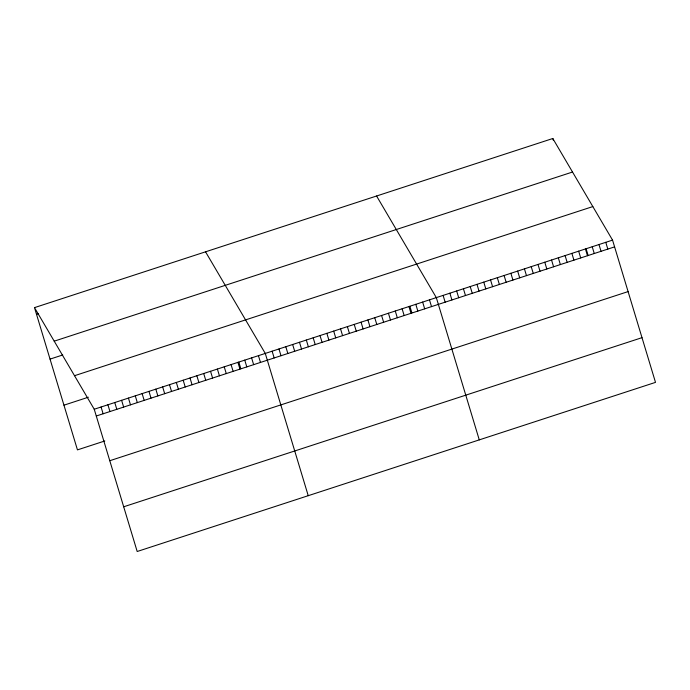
<?xml version="1.0" encoding="UTF-8"?>
<svg xmlns="http://www.w3.org/2000/svg" width="690" height="690" viewBox="0 0 690 690"><rect width="100%" height="100%" fill="white"/><g stroke="black" fill="none" stroke-linecap="round" stroke-linejoin="round"><path stroke-width="1.03" d="M34.5 307.628L552.811 138.5L612.548 240.111L655.5 382.372L137.189 551.5L94.237 409.239L34.5 307.628L77.453 449.889L104.82 440.962M36.544 314.399L38.502 313.76M54.217 341.162L572.528 172.026M50.042 359.111L62.747 354.971M74.52 375.705L592.839 206.577M63.954 405.177L88.389 397.207M94.237 409.239L612.548 240.111M96.281 416.01L614.592 246.882M109.779 460.722L628.09 291.594M123.691 506.788L642.002 337.66M376.585 196.003L436.322 297.614L479.274 439.875M205.542 251.815L265.279 353.427L308.232 495.687M605.768 242.319L607.812 249.09M598.989 244.527L601.033 251.307M592.218 246.744L594.263 253.515M552.811 138.5L553.397 140.432M586.12 248.823L588.053 255.214M585.439 248.952L587.483 255.731M578.66 251.169L580.704 257.939M571.881 253.377L573.925 260.147M565.101 255.593L567.145 262.364M558.322 257.801L560.366 264.572M551.543 260.009L553.596 266.788M544.772 262.226L546.816 268.997M537.993 264.434L540.037 271.213M531.214 266.651L533.258 273.421M524.434 268.859L526.479 275.629M517.655 271.075L519.699 277.846M510.876 273.283L512.92 280.054M504.097 275.491L506.15 282.27M497.326 277.708L499.37 284.478M490.547 279.916L492.591 286.695M483.768 282.132L485.812 288.903M476.988 284.34L479.033 291.111M470.209 286.557L472.253 293.328M463.43 288.765L465.483 295.536M456.659 290.973L458.703 297.752M449.88 293.19L451.924 299.96M443.101 295.398L445.145 302.177M429.482 299.848L431.526 306.619M422.642 302.073L424.686 308.853M415.794 304.307L417.838 311.087M409.895 306.326L411.827 312.717M408.954 306.541L410.998 313.312M402.115 308.775L404.159 315.546M395.275 311.009L397.319 317.78M388.427 313.243L390.471 320.013M381.587 315.468L383.631 322.247M374.748 317.702L376.792 324.481M367.908 319.936L369.952 326.706M361.06 322.17L363.104 328.94M354.22 324.404L356.264 331.174M347.38 326.637L349.425 333.408M340.541 328.871L342.585 335.642M333.693 331.096L335.737 337.876M326.853 333.33L328.897 340.11M320.013 335.564L322.058 342.335M313.174 337.798L315.218 344.569M306.326 340.032L308.37 346.803M299.486 342.266L301.53 349.037M292.646 344.491L294.69 351.27M285.807 346.725L287.851 353.504M278.958 348.959L281.011 355.73M272.119 351.193L274.163 357.963M258.44 355.661L260.484 362.431M251.591 357.886L253.644 364.665M244.752 360.12L246.796 366.899M238.852 362.147L240.784 368.529M237.912 362.353L239.956 369.133M231.072 364.587L233.117 371.358M224.224 366.821L226.277 373.592M217.385 369.055L219.429 375.826M210.545 371.289L212.589 378.06M203.705 373.514L205.749 380.294M196.857 375.748L198.91 382.527M190.017 377.982L192.062 384.753M183.178 380.216L185.222 386.987M176.338 382.45L178.382 389.22M169.49 384.684L171.543 391.454M162.65 386.909L164.694 393.688M155.811 389.143L157.855 395.922M148.971 391.377L151.015 398.147M142.131 393.611L144.175 400.381M135.283 395.844L137.327 402.615M128.444 398.078L130.488 404.849M121.604 400.312L123.648 407.083M114.764 402.537L116.808 409.317M107.916 404.771L109.96 411.551M101.076 407.005L103.121 413.776"/></g></svg>
